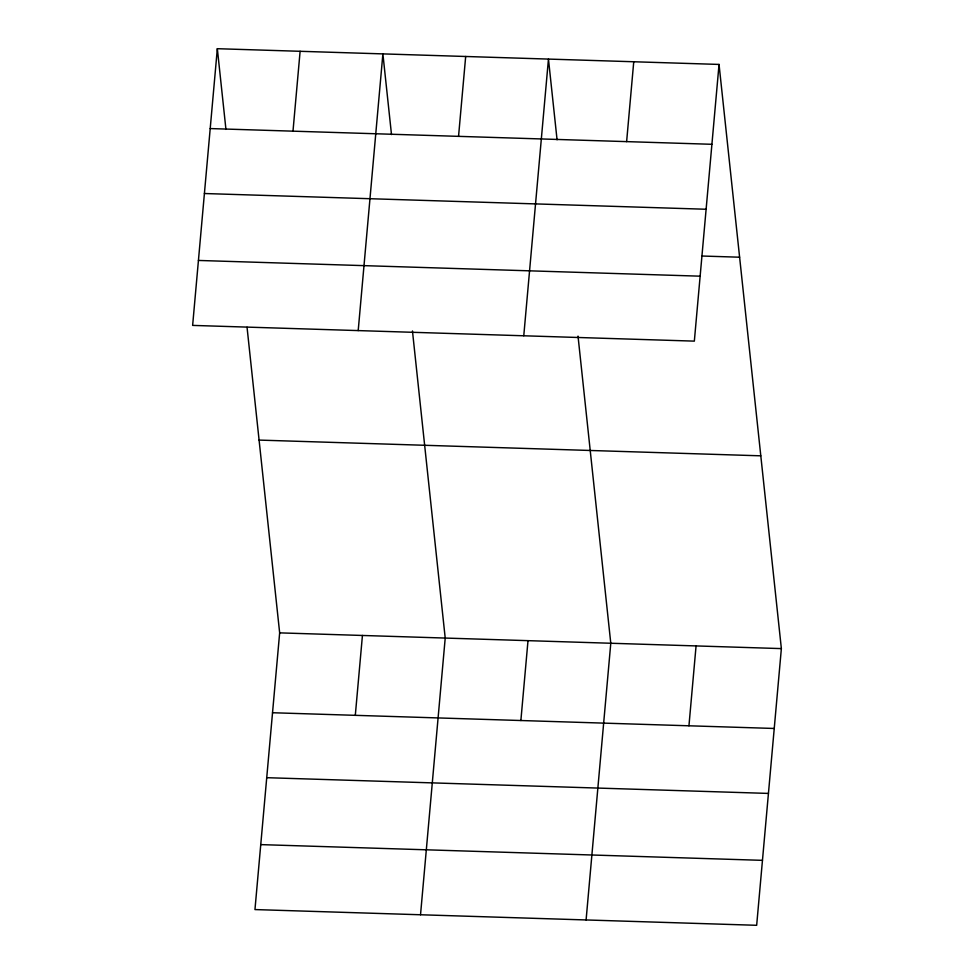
<?xml version="1.0" encoding="UTF-8"?>
<svg xmlns="http://www.w3.org/2000/svg" width="974" height="974" viewBox="0 0 974 974"><rect width="100%" height="100%" fill="white"/><g stroke="black" fill="none" stroke-linecap="round" stroke-linejoin="round"><path stroke-width="1.46" d="M217.336 48.7L192.633 325.401L694.34 341.131L719.043 64.43L217.336 48.7L225.944 129.396M292.991 131.161L300.114 51.293M247.043 327.24L279.66 632.869L254.957 909.57L756.664 925.3L781.367 648.599L719.043 64.43M358.201 330.588L382.892 53.887L391.499 134.582M355.303 715.33L362.438 635.462M458.547 136.348L465.682 56.48M420.524 914.756L445.215 638.067L412.452 330.929M523.769 335.774L548.459 59.085L557.067 139.781M520.871 720.529L528.005 640.661M626.623 141.62L633.745 61.752M586.092 919.955L610.783 643.254L578.02 336.115M688.947 725.8L696.069 645.932M210.201 128.568L711.909 144.298M204.406 193.522L706.113 209.252M702.193 256.028L739.607 257.209M198.428 260.448L700.148 276.178M259.084 440.09L760.791 455.82M279.66 632.869L781.367 648.599M272.525 712.737L774.233 728.467M266.73 777.69L768.437 793.42M260.752 844.616L762.472 860.346"/></g></svg>
